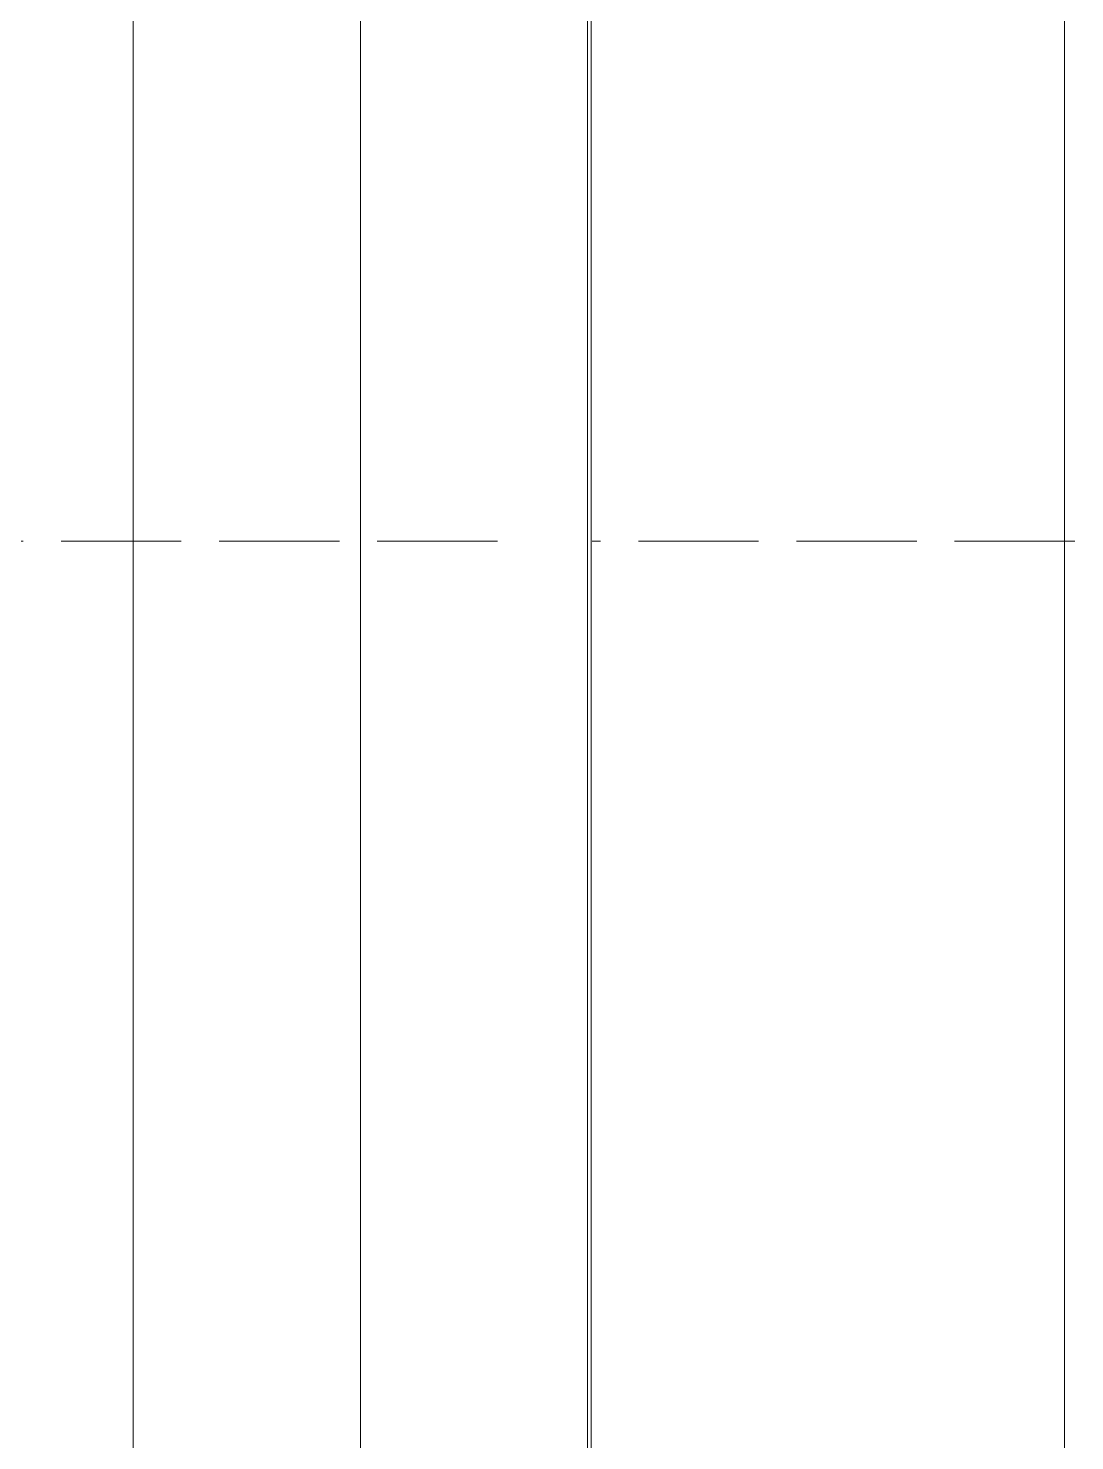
# Model space of a CAD drawing. Header units: metres. Extents: x 349703 to 349913, y 9282546 to 9282694.
# Drawn here: x 349775.098 to 349777.863, y 9282633.417 to 9282637.146 of the extents above; entities that cross this region are included whole.
import ezdxf

# ---------------------------------------------------------------- set-up
doc = ezdxf.new("R2010")
doc.units = ezdxf.units.M
doc.header["$LTSCALE"] = 0.25
doc.linetypes.add('DASHED2', pattern=[0.762, 0.635, -0.127])
doc.layers.add('ARQ-FONDO', color=253, linetype='CONTINUOUS', lineweight=9)

# ---------------------------------------------------------------- blocks, each defined once
blk = doc.blocks.new('LINEAS DE COLOR NEGRO')
at = {"layer": 'ARQ-FONDO', "lineweight": 0}
blk.add_line((-0.377, -12.273), (31.673, -12.273), dxfattribs=at)
blk = doc.blocks.new('POLIDEPORTIVO')
at = {"layer": 'ARQ-FONDO'}
for p, q in [((374605.8376, 9249297.9907), (374605.8376, 9249312.1518)), ((374606.4376, 9249297.9907), (374606.4376, 9249312.1518)), ((374607.0376, 9249297.9907), (374607.0376, 9249312.1518)), ((374607.0476, 9249310.9713), (374607.0476, 9249299.1713))]:
    blk.add_line(p, q, dxfattribs=at)
at = {"layer": 'ARQ-FONDO', "linetype": 'DASHED2', "lineweight": 0, "ltscale": 2}
for p, q in [((374606.7996, 9249307.8963), (374604.6246, 9249307.8963)), ((374608.3246, 9249307.8963), (374607.0496, 9249307.8963))]:
    blk.add_line(p, q, dxfattribs=at)
at = {"layer": 'ARQ-FONDO', "rotation": 90}
blk.add_blockref('LINEAS DE COLOR NEGRO', (374596.0246, 9249280.2483), dxfattribs=at)

msp = doc.modelspace()

# ---------------------------------------------------------------- block references
at = {"layer": 'ARQ-FONDO', "lineweight": 30}
msp.add_blockref('POLIDEPORTIVO', (-24830.462, 33327.8957), dxfattribs=at)

doc.saveas('drawing.dxf')
